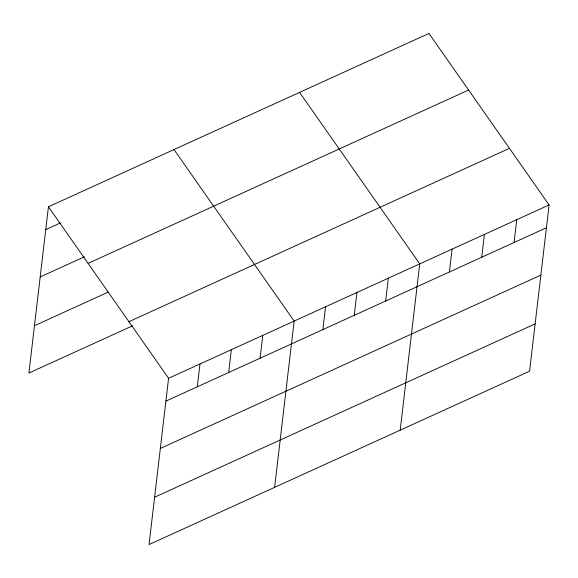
<?xml version="1.0" encoding="UTF-8"?>
<svg xmlns="http://www.w3.org/2000/svg" width="578" height="578" viewBox="0 0 578 578"><rect width="100%" height="100%" fill="white"/><g stroke="black" fill="none" stroke-linecap="round" stroke-linejoin="round"><path stroke-width="0.87" d="M48.429 206.78L168.574 378.287L149.045 544.555L529.571 371.22L549.1 204.952L428.955 33.445L48.429 206.78L28.9 373.048L132.738 325.746M197.286 386.812L199.966 363.988M228.678 372.507L231.359 349.683M260.071 358.208L262.759 335.385M274.615 487.355L294.151 321.086L174.007 149.579M322.864 329.612L325.544 306.788M354.256 315.306L356.937 292.482M385.649 301.008L388.329 278.184M400.193 430.155L419.722 263.886L299.577 92.379M449.388 271.978L452.068 249.154M481.727 257.246L484.407 234.415M514.073 242.507L516.754 219.683M45.749 229.603L60.242 223M40.193 276.941L84.46 256.776M88.08 263.373L468.606 90.038M34.463 325.71L108.519 291.977M128.93 321.686L509.449 148.351M168.574 378.287L549.1 204.952M165.893 401.11L546.42 227.775M160.33 448.449L540.856 275.114M154.601 497.217L535.127 323.882"/></g></svg>
